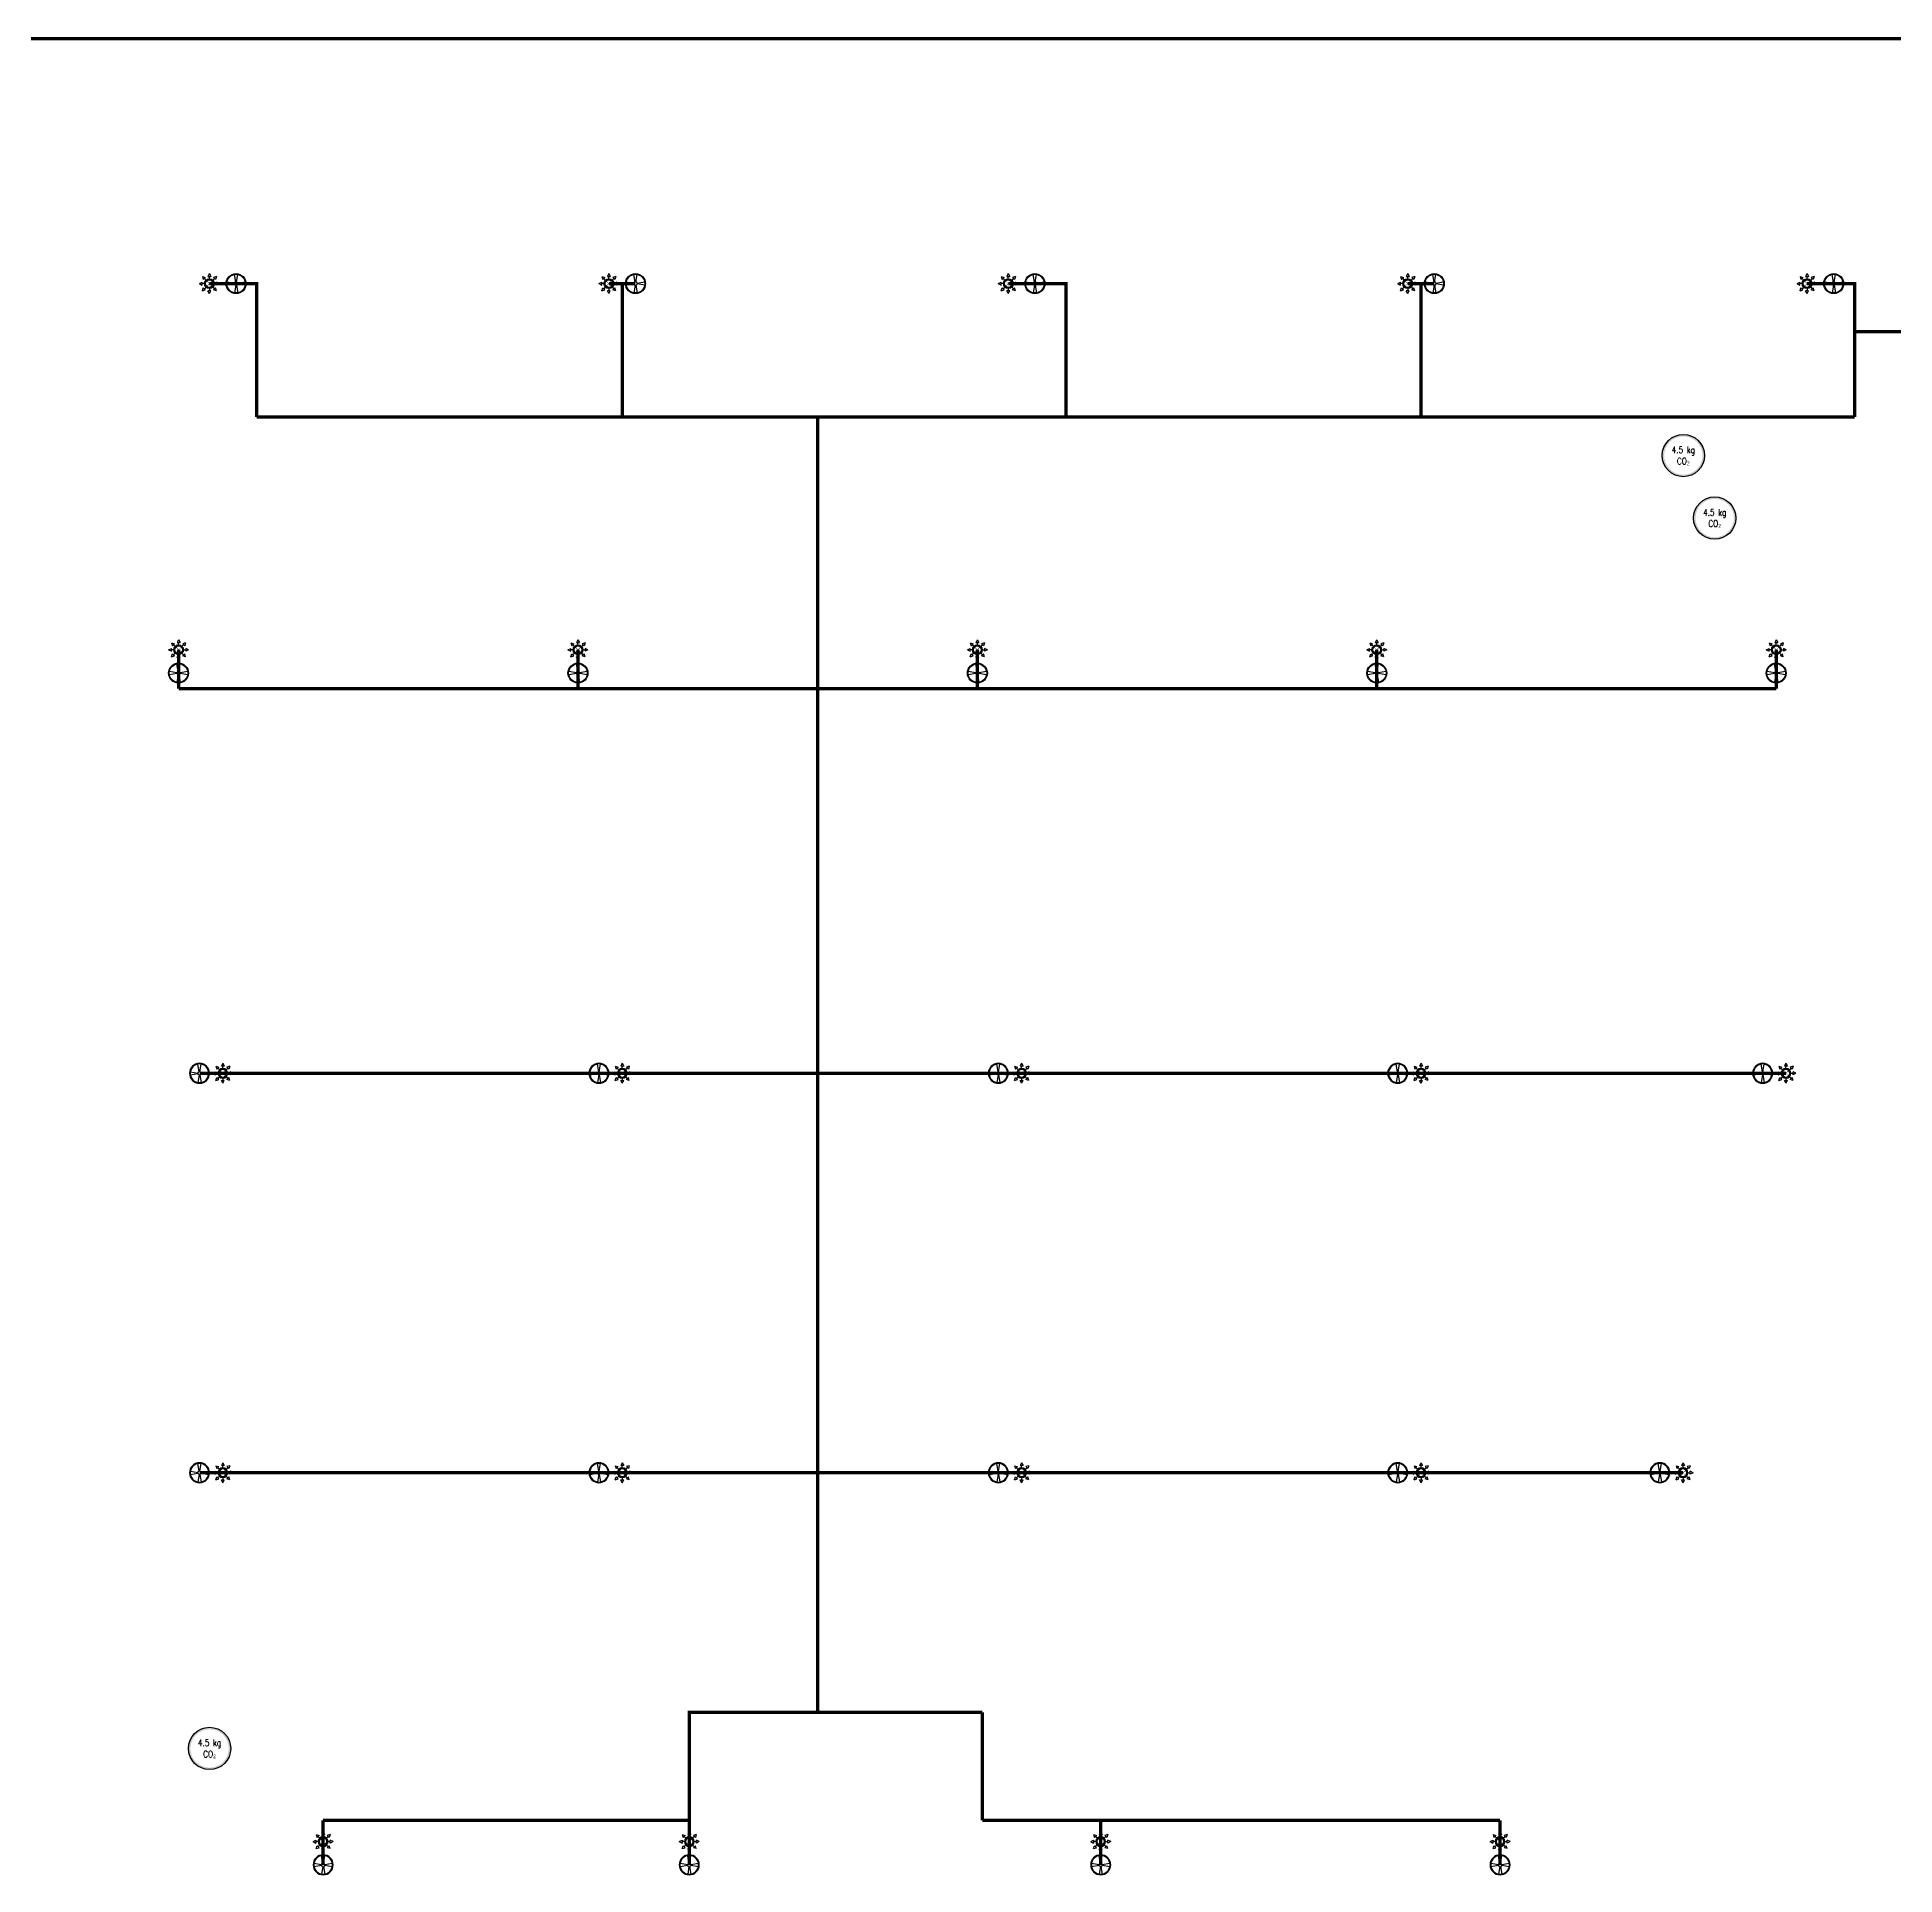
# Model space of a CAD drawing. Header units: millimetres. Extents: x -194958 to 83200, y -72620 to 64568.
# Drawn here: x 52406 to 66359, y 7525 to 21326 of the extents above; entities that cross this region are included whole.
import ezdxf
from ezdxf.enums import TextEntityAlignment as Align

# ---------------------------------------------------------------- set-up
doc = ezdxf.new("R2010")
doc.units = ezdxf.units.MM
doc.header["$LTSCALE"] = 200
doc.linetypes.add('CONTINOUS', pattern=[0])
for name, color, linetype, lineweight in [('_GD-M-FP-FireExtinguisher', 7, 'CONTINOUS', 30), ('_GD-M-FP-PenSpr-68°C', 150, 'Continuous', 30), ('_GD-M-FP-SprnBrn-100mm', 7, 'CONTINOUS', 30), ('_GD-M-FP-SprnBrn-150mm', 113, 'CONTINOUS', 30), ('_GD-M-FP-SprnBrn-25mm', 1, 'CONTINOUS', 30), ('_GD-M-FP-SprnBrn-40mm', 3, 'CONTINOUS', 30), ('_GD-M-FP-SprnBrn-50mm', 4, 'CONTINOUS', 30), ('_GD-M-FP-SprnBrn-65mm', 5, 'CONTINOUS', 30), ('_GD-M-FP-SprnBrn-80mm', 6, 'CONTINOUS', 30), ('_GD-M-FP-UprSpr', 150, 'Continuous', 30)]:
    doc.layers.add(name, color=color, linetype=linetype, lineweight=lineweight)
doc.styles.add('0137-T2-P-FF-6-108$0$GD-Romans', font='romans.shx', dxfattribs={"width": 0.8, "height": 2})

# ---------------------------------------------------------------- blocks, each defined once
blk = doc.blocks.new('0137-T2-P-FF-6-108$0$0137-T2-P-FF-17-119-RCP$0$0137-T2-P-FF-13-115-RCP$0$PENDANT SPRINKLER')
at = {"lineweight": 30}
h = blk.add_hatch(color=256, dxfattribs=at)
h.paths.add_polyline_path([(37, 0, 1), (-37, 0, 1)])
h.paths.add_polyline_path([(-29, 0, -1), (29, 0, -1)], flags=16)
for p, q in [((-75, 0), (-54, 11)), ((-54, -11), (-54, 11)), ((-53, 53), (-31, 46)), ((-53, 53), (-46, 31)), ((-46, 31), (-31, 46)), ((-20, 20), (-38, 38)), ((0, 75), (-11, 54)), ((-11, 54), (11, 54)), ((0, 75), (11, 54)), ((0, 29), (0, 54)), ((20, 20), (38, 38)), ((53, 53), (31, 46)), ((31, 46), (46, 31)), ((53, 53), (46, 31)), ((75, 0), (54, 11)), ((54, 11), (54, -11)), ((-75, 0), (-54, -11)), ((-29, 0), (-54, 0)), ((-53, -53), (-46, -31)), ((-53, -53), (-31, -46)), ((-46, -31), (-31, -46)), ((-20, -20), (-38, -38)), ((0, -75), (-11, -54)), ((11, -54), (-11, -54)), ((0, -29), (0, -54)), ((0, -75), (11, -54)), ((20, -20), (38, -38)), ((29, 0), (54, 0)), ((46, -31), (31, -46)), ((53, -53), (31, -46)), ((53, -53), (46, -31)), ((75, 0), (54, -11))]:
    blk.add_line(p, q, dxfattribs=at)
at = {"lineweight": 30, "const_width": 2.84}
for points in [[(-20, -20), (20, 20)], [(20, -20), (-20, 20)]]:
    blk.add_lwpolyline(points, dxfattribs=at)
at = {"lineweight": 30}
for radius in [36.6, 28.6]:
    blk.add_circle((0, 0), radius, dxfattribs=at)
blk = doc.blocks.new('0137-T2-P-FF-6-108$0$0137-T2-P-FF-17-119-RCP$0$0137-T2-P-FF-13-115-RCP$0$Upright sprinkler')
at = {"linetype": 'Continuous'}
h = blk.add_hatch(color=256, dxfattribs=at)
h.paths.add_polyline_path([(75, 0, 1), (-75, 0, 1)])
h.paths.add_polyline_path([(-70, 0, -1), (70, 0, -1)], flags=16)
for p, q in [((-12, 2), (-69, 12)), ((-2, 12), (-12, 69)), ((2, 12), (12, 69)), ((69, 12), (12, 2)), ((-12, -2), (-69, -12)), ((-2, -12), (-12, -69)), ((2, -12), (12, -69)), ((69, -12), (12, -2))]:
    blk.add_line(p, q, dxfattribs=at)
for radius in [75, 70]:
    blk.add_circle((0, 0), radius, dxfattribs=at)
for start, end in [(100, 170), (10, 80), (190, 260), (280, 350)]:
    blk.add_arc((0, 0), 12.5, start, end, dxfattribs=at)
blk = doc.blocks.new('4.5 kg CO2')
h = blk.add_hatch(color=150)
h.dxf.hatch_style = 1
h.paths.add_polyline_path([(159, 0, 1), (-159, 0, 1)])
h.paths.add_polyline_path([(-144, 0, -1), (144, 0, -1)], flags=16)
h.paths.add_polyline_path([(-102, -8), (102, -8), (102, -83), (-102, -83)], flags=8)
h.paths.add_polyline_path([(-71, 4), (71, 4), (71, 81), (-71, 81)], flags=8)
at = {"color": 150}
blk.add_circle((0, 0), 159, dxfattribs=at)
at = {"color": 150, "style": '0137-T2-P-FF-6-108$0$GD-Romans', "width": 0.8}
blk.add_text('4.5 kg', height=50, dxfattribs=at).set_placement((0, 43), align=Align.MIDDLE_CENTER)
at = {"color": 150, "insert": (0, -45), "char_height": 50, "width": 133.59, "attachment_point": 5, "style": '0137-T2-P-FF-6-108$0$GD-Romans'}
blk.add_mtext('CO{\\fISOCPEUR|b0|i0|c0|p34;₂}', dxfattribs=at)

msp = doc.modelspace()

# ---------------------------------------------------------------- linework, layer by layer
at = {"layer": '_GD-M-FP-SprnBrn-100mm', "const_width": 25}
for points in [[(72746.8, 19115.1), (66058.3, 19115.1)], [(66058.3, 19115.1), (66058.3, 18472.8)], [(57971.6, 18472.8), (66058.3, 18472.8)]]:
    msp.add_lwpolyline(points, dxfattribs=at)
at = {"layer": '_GD-M-FP-SprnBrn-150mm', "const_width": 25}
msp.add_lwpolyline([(51188.6, 21313.5), (72762, 21313.5), (72762, 15423.1)], dxfattribs=at)
at = {"layer": '_GD-M-FP-SprnBrn-25mm', "const_width": 25}
for points in [[(53700, 19475), (54053.7, 19475), (54053.7, 18472.8)], [(56700, 19475), (56900, 19475)], [(56800, 19475), (56800, 18472.8)], [(59700, 19475), (60132.8, 19475), (60132.8, 18472.8)], [(62700, 19475), (62900, 19475)], [(62800, 19475), (62800, 18472.8)], [(65700, 19475), (66058.3, 19475), (66058.3, 19115.1)], [(54053.7, 18472.8), (56550, 18472.8)], [(53467.9, 16725), (53467.9, 16433.7)], [(56467.9, 16725), (56467.9, 16433.7)], [(59467.9, 16725), (59467.9, 16433.7)], [(62467.9, 16725), (62467.9, 16433.7)], [(65467.9, 16725), (65467.9, 16433.7)], [(53467.9, 16433.7), (56217.9, 16433.7)], [(62717.9, 16433.7), (65467.9, 16433.7)], [(53625.5, 13544.5), (56375.5, 13544.5)], [(63050.5, 13544.5), (65541.1, 13544.5)], [(53625.5, 10544.7), (56375.5, 10544.7)], [(63050.5, 10544.7), (64768.6, 10544.7)], [(54553.9, 7935), (57303.9, 7935)], [(54553.9, 7599.9), (54553.9, 7935)], [(57303.9, 7599.9), (57303.9, 7935)], [(60394.1, 7599.9), (60394.1, 7935)], [(60644.1, 7935), (63394.1, 7935)], [(63394.1, 7599.9), (63394.1, 7935)]]:
    msp.add_lwpolyline(points, dxfattribs=at)
at = {"layer": '_GD-M-FP-SprnBrn-40mm', "const_width": 25}
for points in [[(56550, 18472.8), (57971.6, 18472.8)], [(56217.9, 16433.7), (58169.7, 16433.7)], [(59717.9, 16433.7), (62717.9, 16433.7)], [(56375.5, 13544.5), (58268.1, 13544.5)], [(60050.5, 13544.5), (63050.5, 13544.5)], [(56375.5, 10544.7), (58268.1, 10544.7)], [(60050.5, 10544.7), (63050.5, 10544.7)], [(57303.9, 7935), (57303.9, 8745.6), (59504, 8745.6)], [(59504, 7935), (59504, 8745.6)], [(59504, 7935), (60644.1, 7935)]]:
    msp.add_lwpolyline(points, dxfattribs=at)
at = {"layer": '_GD-M-FP-SprnBrn-50mm', "const_width": 25}
for points in [[(58169.7, 16433.7), (59717.9, 16433.7)], [(58268.1, 13544.5), (60050.5, 13544.5)], [(58267.8, 10535.3), (58267.8, 8745.6)], [(58268.1, 10544.7), (60050.5, 10544.7)]]:
    msp.add_lwpolyline(points, dxfattribs=at)
at = {"layer": '_GD-M-FP-SprnBrn-65mm', "const_width": 25}
msp.add_lwpolyline([(58267.8, 13140.2), (58267.8, 10535.3)], dxfattribs=at)
at = {"layer": '_GD-M-FP-SprnBrn-80mm', "const_width": 25}
msp.add_lwpolyline([(58267.8, 18472.8), (58267.8, 13140.2)], dxfattribs=at)

# ---------------------------------------------------------------- block references
at = {"layer": '_GD-M-FP-FireExtinguisher'}
for p in [(64770.3, 18184), (65006.1, 17714.3), (53701, 8473.9)]:
    msp.add_blockref('4.5 kg CO2', p, dxfattribs=at)
at = {"layer": '_GD-M-FP-PenSpr-68°C', "rotation": 3.620637389900147e-06}
for p in [(53700, 19475), (56700, 19475), (59700, 19475), (62700, 19475), (65700, 19475), (53467.9, 16725), (56467.9, 16725), (59467.9, 16725), (62467.9, 16725), (65467.9, 16725)]:
    msp.add_blockref('0137-T2-P-FF-6-108$0$0137-T2-P-FF-17-119-RCP$0$0137-T2-P-FF-13-115-RCP$0$PENDANT SPRINKLER', p, dxfattribs=at)
at = {"layer": '_GD-M-FP-PenSpr-68°C', "xscale": -1, "rotation": 359.9999963793626}
for p in [(53800.5, 13544.5), (56800.5, 13544.5), (59800.5, 13544.5), (62800.5, 13544.5), (65541.1, 13544.5), (53800.5, 10544.7), (56800.5, 10544.7), (59800.5, 10544.7), (62800.5, 10544.7), (64768.6, 10544.7), (54553.9, 7774.9), (57303.9, 7774.9), (60394.1, 7774.9), (63394.1, 7774.9)]:
    msp.add_blockref('0137-T2-P-FF-6-108$0$0137-T2-P-FF-17-119-RCP$0$0137-T2-P-FF-13-115-RCP$0$PENDANT SPRINKLER', p, dxfattribs=at)
at = {"layer": '_GD-M-FP-UprSpr'}
for p in [(53900, 19475), (56900, 19475), (59900, 19475), (62900, 19475), (65900, 19475), (53467.9, 16550), (56467.9, 16550), (59467.9, 16550), (62467.9, 16550), (65467.9, 16550)]:
    msp.add_blockref('0137-T2-P-FF-6-108$0$0137-T2-P-FF-17-119-RCP$0$0137-T2-P-FF-13-115-RCP$0$Upright sprinkler', p, dxfattribs=at)
at = {"layer": '_GD-M-FP-UprSpr', "xscale": -1}
for p in [(53625.5, 13544.5), (56625.5, 13544.5), (59625.5, 13544.5), (62625.5, 13544.5), (65366.1, 13544.5), (53625.5, 10544.7), (56625.5, 10544.7), (59625.5, 10544.7), (62625.5, 10544.7), (64593.6, 10544.7), (54553.9, 7599.9), (57303.9, 7599.9), (60394.1, 7599.9), (63394.1, 7599.9)]:
    msp.add_blockref('0137-T2-P-FF-6-108$0$0137-T2-P-FF-17-119-RCP$0$0137-T2-P-FF-13-115-RCP$0$Upright sprinkler', p, dxfattribs=at)

doc.saveas('drawing.dxf')
